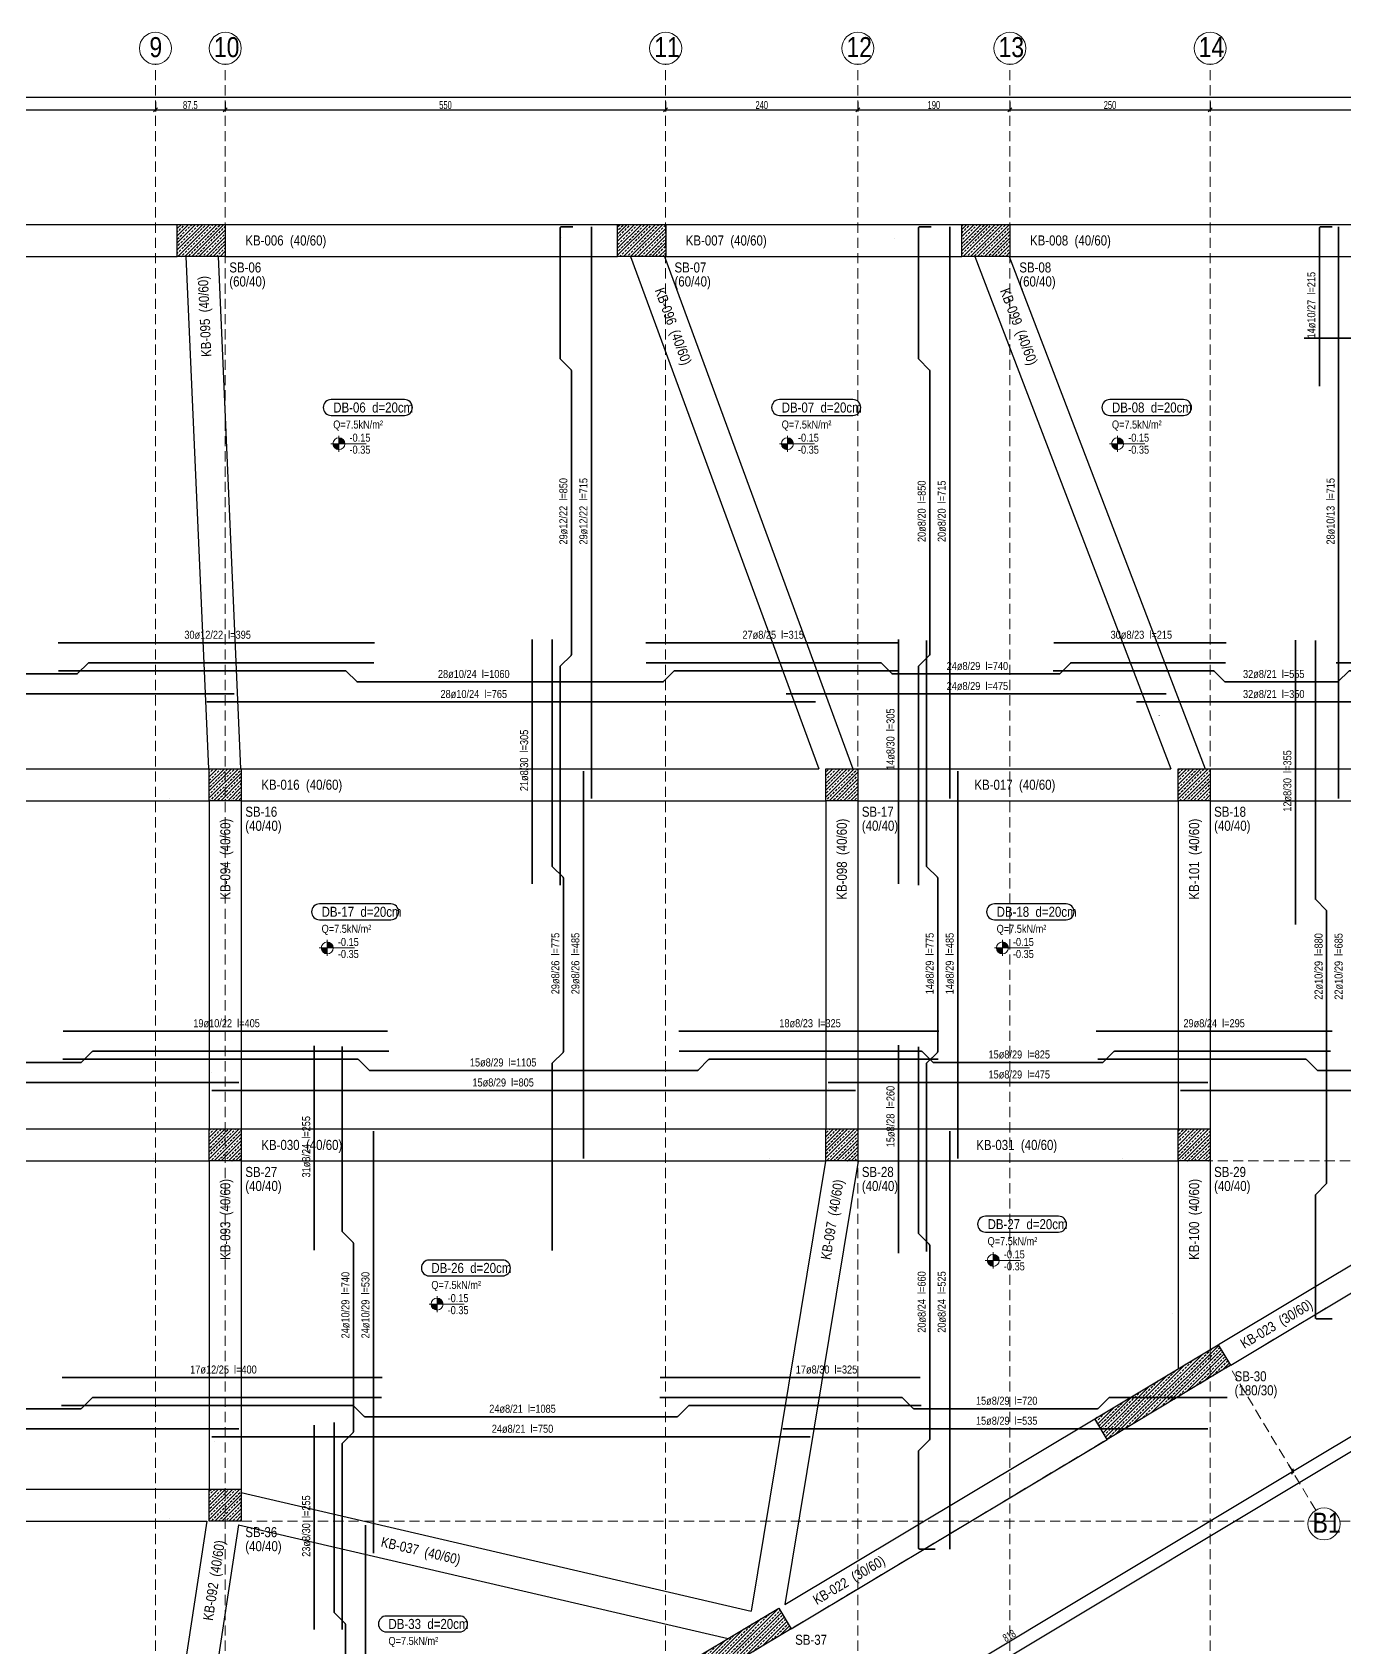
# Model space of a CAD drawing. Header units: millimetres. Extents: x 2018 to 8411, y 702 to 6024.
# Drawn here: x 5623 to 7262, y 3794 to 5812 of the extents above; entities that cross this region are included whole.
import ezdxf
from ezdxf.enums import TextEntityAlignment as Align

# ---------------------------------------------------------------- set-up
doc = ezdxf.new("R2010")
doc.units = ezdxf.units.MM
doc.linetypes.add('DASHED', pattern=[19.05, 12.7, -6.35])
for name, color, linetype, lineweight in [('AKS BALONU (BEYKENT)', 7, 'Continuous', 20), ('AKS CIZGISI (BEYKENT)', 252, 'DASHED', 20), ('AKS NO (BEYKENT)', 3, 'Continuous', 20), ('AKS OLCU (BEYKENT)', 200, 'Continuous', 20), ('DONATI (BEYKENT)', 4, 'Continuous', 35), ('DONATI YAZISI (BEYKENT)', 3, 'Continuous', 20), ('DOSEME ISMI (BEYKENT)', 9, 'Continuous', 20), ('DOSEME PAFTA (BEYKENT)', 3, 'Continuous', 20), ('KIRIS (BEYKENT)', 2, 'Continuous', 30), ('KIRIS ISMI (BEYKENT)', 40, 'Continuous', 20), ('KOLON (BEYKENT)', 3, 'Continuous', 30), ('KOLON ISMI (BEYKENT)', 91, 'Continuous', 20), ('KOT CIZGI (BEYKENT)', 120, 'Continuous', 20), ('KOT YAZI (BEYKENT)', 7, 'Continuous', 20), ('LGP_SLAB', 6, 'Continuous', 30), ('TARAMA (BEYKENT)', 252, 'Continuous', 25), ('YAZI (BEYKENT)', 140, 'Continuous', 20)]:
    doc.layers.add(name, color=color, linetype=linetype, lineweight=lineweight)
doc.styles.add('DONATI YAZISI (BEYKENT)', font='')
doc.styles.add('DSMOLC-50', font='bahnschrift light condensed', dxfattribs={"width": 0.75, "height": 10})
doc.styles.add('KLNOLC-50', font='bahnschrift light condensed', dxfattribs={"width": 0.75, "height": 10})
doc.styles.add('KOT (BEYKENT)', font='')
doc.styles.add('stastyle', font='RomanSTA.ttf')
doc.styles.add('YAZI (BEYKENT)', font='')
doc.styles.get('DONATI YAZISI (BEYKENT)').set_extended_font_data('Bahnschrift Light Condensed')
doc.styles.get('KOT (BEYKENT)').set_extended_font_data('Bahnschrift Light Condensed')
doc.styles.get('YAZI (BEYKENT)').set_extended_font_data('Bahnschrift Light Condensed')
doc.dimstyles.new('DSMOLC-50', dxfattribs={"dimtxt": 10, "dimasz": 5, "dimexe": 2, "dimexo": 2, "dimgap": 1, "dimtad": 1, "dimdec": 1, "dimrnd": 0.5, "dimzin": 12, "dimdsep": 46, "dimtxsty": 'DSMOLC-50', "dimblk": 'OBLIQUE', "dimblk1": 'OBLIQUE', "dimblk2": 'OBLIQUE', "dimcen": 0, "dimclrt": 7, "dimadec": 0, "dimazin": 0, "dimtfac": 1, "dimtdec": 4, "dimtix": 1, "dimtmove": 2, "dimatfit": 3, "dimfxl": 1, "dimtzin": 0, "dimarcsym": 0})
doc.dimstyles.new('KLNOLC-50', dxfattribs={"dimtxt": 10, "dimasz": 5, "dimexe": 2, "dimexo": 2, "dimgap": 1, "dimtad": 1, "dimdec": 1, "dimrnd": 0.5, "dimzin": 12, "dimdsep": 46, "dimtxsty": 'KLNOLC-50', "dimblk": 'OBLIQUE', "dimblk1": 'OBLIQUE', "dimblk2": 'OBLIQUE', "dimcen": 0, "dimclrt": 7, "dimadec": 0, "dimazin": 0, "dimtfac": 1, "dimtdec": 4, "dimtix": 1, "dimtmove": 2, "dimatfit": 3, "dimfxl": 1, "dimtzin": 0, "dimarcsym": 0})
pattern_1 = [(45, (1036.827, 1029.5085), (-4.4194174, 4.4194174), []), (45, (1041.2465, 1029.5085), (-4.4194174, 4.4194174), [3.125, -1.5625])]

# ---------------------------------------------------------------- blocks, each defined once
blk = doc.blocks.new('_Oblique')
at = {"color": 0, "linetype": 'ByBlock', "lineweight": -2}
blk.add_line((-0.5, -0.5), (0.5, 0.5), dxfattribs=at)
blk = doc.blocks.new('*D93')
at = {"layer": 'AKS OLCU (BEYKENT)', "color": 0, "lineweight": -2, "transparency": 16777216}
for p, q in [((5293.3, 5725.4), (5293.3, 5713.4)), ((5293.3, 5715.4), (5777, 5715.4)), ((5777, 5725.4), (5777, 5713.4))]:
    blk.add_line(p, q, dxfattribs=at)
at = {"layer": 'DEFPOINTS', "color": 0, "transparency": 16777216}
for p in [(5293.3, 5727.4), (5777, 5727.4), (5777, 5715.4)]:
    blk.add_point(p, dxfattribs=at)
at = {"layer": 'AKS OLCU (BEYKENT)', "color": 0, "lineweight": -2, "transparency": 16777216, "xscale": 5, "yscale": 5, "zscale": 5, "rotation": 180}
blk.add_blockref('_Oblique', (5293.3, 5715.4), dxfattribs=at)
at = {"layer": 'AKS OLCU (BEYKENT)', "color": 0, "lineweight": -2, "transparency": 16777216, "xscale": 5, "yscale": 5, "zscale": 5}
blk.add_blockref('_Oblique', (5777, 5715.4), dxfattribs=at)
at = {"layer": 'AKS OLCU (BEYKENT)', "color": 7, "transparency": 16777216, "insert": (5535.1, 5721.5), "char_height": 10, "attachment_point": 5, "style": 'DSMOLC-50'}
blk.add_mtext('483.5', dxfattribs=at)
blk = doc.blocks.new('*D94')
at = {"layer": 'AKS OLCU (BEYKENT)', "color": 0, "lineweight": -2, "transparency": 16777216}
for p, q in [((5777, 5725.4), (5777, 5713.4)), ((5777, 5715.4), (5864.3, 5715.4)), ((5864.3, 5725.4), (5864.3, 5713.4))]:
    blk.add_line(p, q, dxfattribs=at)
at = {"layer": 'DEFPOINTS', "color": 0, "transparency": 16777216}
for p in [(5777, 5727.4), (5864.3, 5727.4), (5864.3, 5715.4)]:
    blk.add_point(p, dxfattribs=at)
at = {"layer": 'AKS OLCU (BEYKENT)', "color": 0, "lineweight": -2, "transparency": 16777216, "xscale": 5, "yscale": 5, "zscale": 5, "rotation": 180}
blk.add_blockref('_Oblique', (5777, 5715.4), dxfattribs=at)
at = {"layer": 'AKS OLCU (BEYKENT)', "color": 0, "lineweight": -2, "transparency": 16777216, "xscale": 5, "yscale": 5, "zscale": 5}
blk.add_blockref('_Oblique', (5864.3, 5715.4), dxfattribs=at)
at = {"layer": 'AKS OLCU (BEYKENT)', "color": 7, "transparency": 16777216, "insert": (5820.6, 5721.5), "char_height": 10, "attachment_point": 5, "style": 'DSMOLC-50'}
blk.add_mtext('87.5', dxfattribs=at)
blk = doc.blocks.new('*D95')
at = {"layer": 'AKS OLCU (BEYKENT)', "color": 0, "lineweight": -2, "transparency": 16777216}
for p, q in [((5864.3, 5725.4), (5864.3, 5713.4)), ((5864.3, 5715.4), (6414.3, 5715.4)), ((6414.3, 5725.4), (6414.3, 5713.4))]:
    blk.add_line(p, q, dxfattribs=at)
at = {"layer": 'DEFPOINTS', "color": 0, "transparency": 16777216}
for p in [(5864.3, 5727.4), (6414.3, 5727.4), (6414.3, 5715.4)]:
    blk.add_point(p, dxfattribs=at)
at = {"layer": 'AKS OLCU (BEYKENT)', "color": 0, "lineweight": -2, "transparency": 16777216, "xscale": 5, "yscale": 5, "zscale": 5, "rotation": 180}
blk.add_blockref('_Oblique', (5864.3, 5715.4), dxfattribs=at)
at = {"layer": 'AKS OLCU (BEYKENT)', "color": 0, "lineweight": -2, "transparency": 16777216, "xscale": 5, "yscale": 5, "zscale": 5}
blk.add_blockref('_Oblique', (6414.3, 5715.4), dxfattribs=at)
at = {"layer": 'AKS OLCU (BEYKENT)', "color": 7, "transparency": 16777216, "insert": (6139.3, 5721.5), "char_height": 10, "attachment_point": 5, "style": 'DSMOLC-50'}
blk.add_mtext('550', dxfattribs=at)
blk = doc.blocks.new('*D96')
at = {"layer": 'AKS OLCU (BEYKENT)', "color": 0, "lineweight": -2, "transparency": 16777216}
for p, q in [((6414.3, 5725.4), (6414.3, 5713.4)), ((6414.3, 5715.4), (6654.3, 5715.4)), ((6654.3, 5725.4), (6654.3, 5713.4))]:
    blk.add_line(p, q, dxfattribs=at)
at = {"layer": 'DEFPOINTS', "color": 0, "transparency": 16777216}
for p in [(6414.3, 5727.4), (6654.3, 5727.4), (6654.3, 5715.4)]:
    blk.add_point(p, dxfattribs=at)
at = {"layer": 'AKS OLCU (BEYKENT)', "color": 0, "lineweight": -2, "transparency": 16777216, "xscale": 5, "yscale": 5, "zscale": 5, "rotation": 180}
blk.add_blockref('_Oblique', (6414.3, 5715.4), dxfattribs=at)
at = {"layer": 'AKS OLCU (BEYKENT)', "color": 0, "lineweight": -2, "transparency": 16777216, "xscale": 5, "yscale": 5, "zscale": 5}
blk.add_blockref('_Oblique', (6654.3, 5715.4), dxfattribs=at)
at = {"layer": 'AKS OLCU (BEYKENT)', "color": 7, "transparency": 16777216, "insert": (6534.3, 5721.5), "char_height": 10, "attachment_point": 5, "style": 'DSMOLC-50'}
blk.add_mtext('240', dxfattribs=at)
blk = doc.blocks.new('*D97')
at = {"layer": 'AKS OLCU (BEYKENT)', "color": 0, "lineweight": -2, "transparency": 16777216}
for p, q in [((6654.3, 5725.4), (6654.3, 5713.4)), ((6654.3, 5715.4), (6844.3, 5715.4)), ((6844.3, 5725.4), (6844.3, 5713.4))]:
    blk.add_line(p, q, dxfattribs=at)
at = {"layer": 'DEFPOINTS', "color": 0, "transparency": 16777216}
for p in [(6654.3, 5727.4), (6844.3, 5727.4), (6844.3, 5715.4)]:
    blk.add_point(p, dxfattribs=at)
at = {"layer": 'AKS OLCU (BEYKENT)', "color": 0, "lineweight": -2, "transparency": 16777216, "xscale": 5, "yscale": 5, "zscale": 5, "rotation": 180}
blk.add_blockref('_Oblique', (6654.3, 5715.4), dxfattribs=at)
at = {"layer": 'AKS OLCU (BEYKENT)', "color": 0, "lineweight": -2, "transparency": 16777216, "xscale": 5, "yscale": 5, "zscale": 5}
blk.add_blockref('_Oblique', (6844.3, 5715.4), dxfattribs=at)
at = {"layer": 'AKS OLCU (BEYKENT)', "color": 7, "transparency": 16777216, "insert": (6749.3, 5721.5), "char_height": 10, "attachment_point": 5, "style": 'DSMOLC-50'}
blk.add_mtext('190', dxfattribs=at)
blk = doc.blocks.new('*D98')
at = {"layer": 'AKS OLCU (BEYKENT)', "color": 0, "lineweight": -2, "transparency": 16777216}
for p, q in [((6844.3, 5725.4), (6844.3, 5713.4)), ((6844.3, 5715.4), (7094.3, 5715.4)), ((7094.3, 5725.4), (7094.3, 5713.4))]:
    blk.add_line(p, q, dxfattribs=at)
at = {"layer": 'DEFPOINTS', "color": 0, "transparency": 16777216}
for p in [(6844.3, 5727.4), (7094.3, 5727.4), (7094.3, 5715.4)]:
    blk.add_point(p, dxfattribs=at)
at = {"layer": 'AKS OLCU (BEYKENT)', "color": 0, "lineweight": -2, "transparency": 16777216, "xscale": 5, "yscale": 5, "zscale": 5, "rotation": 180}
blk.add_blockref('_Oblique', (6844.3, 5715.4), dxfattribs=at)
at = {"layer": 'AKS OLCU (BEYKENT)', "color": 0, "lineweight": -2, "transparency": 16777216, "xscale": 5, "yscale": 5, "zscale": 5}
blk.add_blockref('_Oblique', (7094.3, 5715.4), dxfattribs=at)
at = {"layer": 'AKS OLCU (BEYKENT)', "color": 7, "transparency": 16777216, "insert": (6969.3, 5721.5), "char_height": 10, "attachment_point": 5, "style": 'DSMOLC-50'}
blk.add_mtext('250', dxfattribs=at)
blk = doc.blocks.new('*D99')
at = {"layer": 'AKS OLCU (BEYKENT)', "color": 0, "lineweight": -2, "transparency": 16777216}
for p, q in [((7094.3, 5725.4), (7094.3, 5713.4)), ((7094.3, 5715.4), (7676.6, 5715.4)), ((7676.6, 5725.4), (7676.6, 5713.4))]:
    blk.add_line(p, q, dxfattribs=at)
at = {"layer": 'DEFPOINTS', "color": 0, "transparency": 16777216}
for p in [(7094.3, 5727.4), (7676.6, 5727.4), (7676.6, 5715.4)]:
    blk.add_point(p, dxfattribs=at)
at = {"layer": 'AKS OLCU (BEYKENT)', "color": 0, "lineweight": -2, "transparency": 16777216, "xscale": 5, "yscale": 5, "zscale": 5, "rotation": 180}
blk.add_blockref('_Oblique', (7094.3, 5715.4), dxfattribs=at)
at = {"layer": 'AKS OLCU (BEYKENT)', "color": 0, "lineweight": -2, "transparency": 16777216, "xscale": 5, "yscale": 5, "zscale": 5}
blk.add_blockref('_Oblique', (7676.6, 5715.4), dxfattribs=at)
at = {"layer": 'AKS OLCU (BEYKENT)', "color": 7, "transparency": 16777216, "insert": (7385.4, 5721.5), "char_height": 10, "attachment_point": 5, "style": 'DSMOLC-50'}
blk.add_mtext('582.5', dxfattribs=at)
blk = doc.blocks.new('*D102')
at = {"layer": 'AKS OLCU (BEYKENT)', "color": 0, "lineweight": -2, "transparency": 16777216}
for p, q in [((2484.3, 5729.4), (2484.3, 5733.4)), ((2484.3, 5731.4), (8154.3, 5731.4)), ((8154.3, 5729.4), (8154.3, 5733.4))]:
    blk.add_line(p, q, dxfattribs=at)
at = {"layer": 'DEFPOINTS', "color": 0, "transparency": 16777216}
for p in [(8154.3, 5731.4), (2484.3, 5727.4), (8154.3, 5727.4)]:
    blk.add_point(p, dxfattribs=at)
at = {"layer": 'AKS OLCU (BEYKENT)', "color": 0, "lineweight": -2, "transparency": 16777216, "xscale": 5, "yscale": 5, "zscale": 5, "rotation": 180}
blk.add_blockref('_Oblique', (2484.3, 5731.4), dxfattribs=at)
at = {"layer": 'AKS OLCU (BEYKENT)', "color": 0, "lineweight": -2, "transparency": 16777216, "xscale": 5, "yscale": 5, "zscale": 5}
blk.add_blockref('_Oblique', (8154.3, 5731.4), dxfattribs=at)
at = {"layer": 'AKS OLCU (BEYKENT)', "color": 7, "transparency": 16777216, "insert": (5319.3, 5737.5), "char_height": 10, "attachment_point": 5, "style": 'DSMOLC-50'}
blk.add_mtext('5670', dxfattribs=at)
blk = doc.blocks.new('*D141')
at = {"layer": 'AKS OLCU (BEYKENT)', "color": 0, "lineweight": -2, "transparency": 16777216}
for p, q in [((7192.2, 4022.9), (7198.3, 4012.6)), ((6495.7, 3593.6), (7197.3, 4014.4)), ((6490.6, 3602.2), (6496.8, 3591.9))]:
    blk.add_line(p, q, dxfattribs=at)
at = {"layer": 'DEFPOINTS', "color": 0, "transparency": 16777216}
for p in [(7191.1, 4024.6), (7197.3, 4014.4), (6489.6, 3603.9)]:
    blk.add_point(p, dxfattribs=at)
at = {"layer": 'AKS OLCU (BEYKENT)', "color": 0, "lineweight": -2, "transparency": 16777216, "xscale": 5, "yscale": 5, "zscale": 5}
for p, rotation in [((7197.3, 4014.4), 30.94990232781326), ((6495.7, 3593.6), 210.9499023278132)]:
    blk.add_blockref('_Oblique', p, dxfattribs=dict(at, rotation=rotation))
at = {"layer": 'AKS OLCU (BEYKENT)', "color": 7, "transparency": 16777216, "insert": (6843.4, 3809.2), "char_height": 10, "attachment_point": 5, "rotation": 30.9499, "style": 'KLNOLC-50'}
blk.add_mtext('818', dxfattribs=at)
blk = doc.blocks.new('*D142')
at = {"layer": 'AKS OLCU (BEYKENT)', "color": 0, "lineweight": -2, "transparency": 16777216}
for p, q in [((7927.1, 4463.6), (7933.2, 4453.4)), ((7197.3, 4014.4), (7932.2, 4455.1)), ((7192.2, 4022.9), (7198.3, 4012.6))]:
    blk.add_line(p, q, dxfattribs=at)
at = {"layer": 'DEFPOINTS', "color": 0, "transparency": 16777216}
for p in [(7926, 4465.4), (7932.2, 4455.1), (7191.1, 4024.6)]:
    blk.add_point(p, dxfattribs=at)
at = {"layer": 'AKS OLCU (BEYKENT)', "color": 0, "lineweight": -2, "transparency": 16777216, "xscale": 5, "yscale": 5, "zscale": 5}
for p, rotation in [((7932.2, 4455.1), 30.94990232781326), ((7197.3, 4014.4), 210.9499023278132)]:
    blk.add_blockref('_Oblique', p, dxfattribs=dict(at, rotation=rotation))
at = {"layer": 'AKS OLCU (BEYKENT)', "color": 7, "transparency": 16777216, "insert": (7561.6, 4239.9), "char_height": 10, "attachment_point": 5, "rotation": 30.9499, "style": 'KLNOLC-50'}
blk.add_mtext('857', dxfattribs=at)
blk = doc.blocks.new('*D144')
at = {"layer": 'AKS OLCU (BEYKENT)', "color": 0, "lineweight": -2, "transparency": 16777216}
for p, q in [((8228.2, 4644.2), (8242.6, 4620.2)), ((5181.6, 2786.9), (8241.6, 4621.9)), ((5168.2, 2809.2), (5182.6, 2785.2))]:
    blk.add_line(p, q, dxfattribs=at)
at = {"layer": 'DEFPOINTS', "color": 0, "transparency": 16777216}
for p in [(8227.2, 4645.9), (8241.6, 4621.9), (5167.2, 2810.9)]:
    blk.add_point(p, dxfattribs=at)
at = {"layer": 'AKS OLCU (BEYKENT)', "color": 0, "lineweight": -2, "transparency": 16777216, "xscale": 5, "yscale": 5, "zscale": 5}
for p, rotation in [((8241.6, 4621.9), 30.94990232781326), ((5181.6, 2786.9), 210.9499023278132)]:
    blk.add_blockref('_Oblique', p, dxfattribs=dict(at, rotation=rotation))
at = {"layer": 'AKS OLCU (BEYKENT)', "color": 7, "transparency": 16777216, "insert": (6708.4, 3709.6), "char_height": 10, "attachment_point": 5, "rotation": 30.9499, "style": 'KLNOLC-50'}
blk.add_mtext('3568', dxfattribs=at)

msp = doc.modelspace()

# ---------------------------------------------------------------- hatches: boundary and pattern name
at = {"layer": 'KOT CIZGI (BEYKENT)'}
h = msp.add_hatch(color=256, dxfattribs=at)
h.dxf.hatch_style = 1
h.paths.add_polyline_path([(6006.25, 5298.46), (5998.75, 5298.46, 0.4142136), (6006.25, 5290.96)])
h = msp.add_hatch(color=256, dxfattribs=at)
h.dxf.hatch_style = 1
h.paths.add_polyline_path([(6006.25, 5305.96), (6006.25, 5298.46), (6013.75, 5298.46, 0.4142136)])
h = msp.add_hatch(color=256, dxfattribs=at)
h.dxf.hatch_style = 1
h.paths.add_polyline_path([(6566.35, 5298.46), (6558.85, 5298.46, 0.4142136), (6566.35, 5290.96)])
h = msp.add_hatch(color=256, dxfattribs=at)
h.dxf.hatch_style = 1
h.paths.add_polyline_path([(6566.35, 5305.96), (6566.35, 5298.46), (6573.85, 5298.46, 0.4142136)])
h = msp.add_hatch(color=256, dxfattribs=at)
h.dxf.hatch_style = 1
h.paths.add_polyline_path([(6978.84, 5298.46), (6971.34, 5298.46, 0.4142136), (6978.84, 5290.96)])
h = msp.add_hatch(color=256, dxfattribs=at)
h.dxf.hatch_style = 1
h.paths.add_polyline_path([(6978.84, 5305.96), (6978.84, 5298.46), (6986.34, 5298.46, 0.4142136)])
h = msp.add_hatch(color=256, dxfattribs=at)
h.dxf.hatch_style = 1
h.paths.add_polyline_path([(5991.7, 4668.46), (5984.2, 4668.46, 0.4142136), (5991.7, 4660.96)])
h = msp.add_hatch(color=256, dxfattribs=at)
h.dxf.hatch_style = 1
h.paths.add_polyline_path([(5991.7, 4675.96), (5991.7, 4668.46), (5999.2, 4668.46, 0.4142136)])
h = msp.add_hatch(color=256, dxfattribs=at)
h.dxf.hatch_style = 1
h.paths.add_polyline_path([(6834.82, 4668.46), (6827.32, 4668.46, 0.4142136), (6834.82, 4660.96)])
h = msp.add_hatch(color=256, dxfattribs=at)
h.dxf.hatch_style = 1
h.paths.add_polyline_path([(6834.82, 4675.96), (6834.82, 4668.46), (6842.32, 4668.46, 0.4142136)])
h = msp.add_hatch(color=256, dxfattribs=at)
h.dxf.hatch_style = 1
h.paths.add_polyline_path([(6823.51, 4285.74), (6823.51, 4278.24), (6831.01, 4278.24, 0.4142136)])
h = msp.add_hatch(color=256, dxfattribs=at)
h.dxf.hatch_style = 1
h.paths.add_polyline_path([(6823.51, 4278.24), (6816.01, 4278.24, 0.4142136), (6823.51, 4270.74)])
h = msp.add_hatch(color=256, dxfattribs=at)
h.dxf.hatch_style = 1
h.paths.add_polyline_path([(6128.8, 4223.53), (6121.3, 4223.53, 0.4142136), (6128.8, 4216.03)])
h = msp.add_hatch(color=256, dxfattribs=at)
h.dxf.hatch_style = 1
h.paths.add_polyline_path([(6128.8, 4231.03), (6128.8, 4223.53), (6136.3, 4223.53, 0.4142136)])
at = {"layer": 'TARAMA (BEYKENT)'}
h = msp.add_hatch(dxfattribs=at)
h.set_pattern_fill('ANSI33', color=256, style=0, pattern_type=0)
h.set_pattern_definition(pattern_1)
h.paths.add_polyline_path([(5804.32, 5572.41), (5864.32, 5572.41), (5864.32, 5532.41), (5804.32, 5532.41)], flags=0)
h = msp.add_hatch(dxfattribs=at)
h.set_pattern_fill('ANSI33', color=256, style=0, pattern_type=0)
h.set_pattern_definition(pattern_1)
h.paths.add_polyline_path([(6354.35, 5572.41), (6414.35, 5572.41), (6414.35, 5532.41), (6354.35, 5532.41)], flags=0)
h = msp.add_hatch(dxfattribs=at)
h.set_pattern_fill('ANSI33', color=256, style=0, pattern_type=0)
h.set_pattern_definition(pattern_1)
h.paths.add_polyline_path([(6784.25, 5572.41), (6844.25, 5572.41), (6844.25, 5532.41), (6784.25, 5532.41)], flags=0)
h = msp.add_hatch(dxfattribs=at)
h.set_pattern_fill('ANSI33', color=256, style=0, pattern_type=0)
h.set_pattern_definition(pattern_1)
h.paths.add_polyline_path([(5844.28, 4892.41), (5884.28, 4892.41), (5884.28, 4852.41), (5844.28, 4852.41)], flags=0)
h = msp.add_hatch(dxfattribs=at)
h.set_pattern_fill('ANSI33', color=256, style=0, pattern_type=0)
h.set_pattern_definition(pattern_1)
h.paths.add_polyline_path([(6614.25, 4892.41), (6654.25, 4892.41), (6654.25, 4852.41), (6614.25, 4852.41)], flags=0)
h = msp.add_hatch(dxfattribs=at)
h.set_pattern_fill('ANSI33', color=256, style=0, pattern_type=0)
h.set_pattern_definition(pattern_1)
h.paths.add_polyline_path([(7054.35, 4892.41), (7094.35, 4892.41), (7094.35, 4852.41), (7054.35, 4852.41)], flags=0)
h = msp.add_hatch(dxfattribs=at)
h.set_pattern_fill('ANSI33', color=256, style=0, pattern_type=0)
h.set_pattern_definition(pattern_1)
h.paths.add_polyline_path([(5844.3, 4442.41), (5884.3, 4442.41), (5884.3, 4402.41), (5844.3, 4402.41)], flags=0)
h = msp.add_hatch(dxfattribs=at)
h.set_pattern_fill('ANSI33', color=256, style=0, pattern_type=0)
h.set_pattern_definition(pattern_1)
h.paths.add_polyline_path([(6614.3, 4442.41), (6654.3, 4442.41), (6654.3, 4402.41), (6614.3, 4402.41)], flags=0)
h = msp.add_hatch(dxfattribs=at)
h.set_pattern_fill('ANSI33', color=256, style=0, pattern_type=0)
h.set_pattern_definition(pattern_1)
h.paths.add_polyline_path([(7054.3, 4442.41), (7094.3, 4442.41), (7094.3, 4402.41), (7054.3, 4402.41)], flags=0)
h = msp.add_hatch(dxfattribs=at)
h.set_pattern_fill('ANSI33', color=256, style=0, pattern_type=0)
h.set_pattern_definition(pattern_1)
h.paths.add_polyline_path([(6950.13, 4080.29), (7104.5, 4172.86), (7119.93, 4147.13), (6965.56, 4054.56)], flags=0)
h = msp.add_hatch(dxfattribs=at)
h.set_pattern_fill('ANSI33', color=256, style=0, pattern_type=0)
h.set_pattern_definition(pattern_1)
h.paths.add_polyline_path([(5844.3, 3992.41), (5884.3, 3992.41), (5884.3, 3952.41), (5844.3, 3952.41)], flags=0)
h = msp.add_hatch(dxfattribs=at)
h.set_pattern_fill('ANSI33', color=256, style=0, pattern_type=0)
h.set_pattern_definition(pattern_1)
h.paths.add_polyline_path([(6401.26, 3751.14), (6555.63, 3843.71), (6571.06, 3817.98), (6416.68, 3725.41)], flags=0)

# ---------------------------------------------------------------- linework, layer by layer
at = {"layer": 'AKS BALONU (BEYKENT)'}
for centre in [(5776.98, 5792.41), (5864.3, 5792.41), (6414.3, 5792.41), (6654.3, 5792.41), (6844.3, 5792.41), (7094.3, 5792.41), (7236.56, 3948.88)]:
    msp.add_circle(centre, 20, dxfattribs=at)
at = {"layer": 'AKS CIZGISI (BEYKENT)'}
for p, q in [((5776.98, 742.41), (5776.98, 5772.41)), ((5864.3, 742.41), (5864.3, 5772.41)), ((6414.3, 742.41), (6414.3, 5772.41)), ((6654.3, 742.41), (6654.3, 5772.41)), ((6844.3, 742.41), (6844.3, 5772.41)), ((7094.3, 742.41), (7094.3, 5772.41)), ((2284.3, 5572.41), (8369.3, 5572.41)), ((2284.3, 4852.41), (8369.3, 4852.41)), ((2284.3, 4402.41), (8369.3, 4402.41)), ((7226.28, 3966.04), (7118.28, 4146.14)), ((2284.3, 3952.41), (8369.3, 3952.41))]:
    msp.add_line(p, q, dxfattribs=at)
at = {"layer": 'AKS CIZGISI (BEYKENT)', "flags": 128}
msp.add_lwpolyline([(8154.31, 4767.4), (5094.31, 2932.41)], dxfattribs=at)
at = {"layer": 'DONATI (BEYKENT)'}
for points in [[(6282.53, 4747.01), (6282.53, 5019.79, -0.1989124), (6282.97, 5020.85), (6296.09, 5033.97, 0.1989124), (6296.53, 5035.03), (6296.53, 5389.79, 0.1989124), (6296.09, 5390.85), (6282.97, 5403.97, -0.1989124), (6282.53, 5405.03), (6282.53, 5567.91, -0.4142136), (6284.03, 5569.41), (6298.53, 5569.41)], [(6730.06, 4747.01), (6730.06, 5019.79, -0.1989124), (6730.5, 5020.85), (6743.62, 5033.97, 0.1989124), (6744.06, 5035.03), (6744.06, 5389.79, 0.1989124), (6743.62, 5390.85), (6730.5, 5403.97, -0.1989124), (6730.06, 5405.03), (6730.06, 5567.91, -0.4142136), (6731.56, 5569.41), (6746.06, 5569.41)], [(7230.76, 5370.41), (7230.76, 5567.91, -0.4142136), (7232.26, 5569.41), (7246.76, 5569.41)], [(7211.98, 5430.43), (7421.68, 5430.43, -0.1989124), (7422.74, 5429.99), (7435.86, 5416.87, 0.1989124), (7436.92, 5416.43), (7611.68, 5416.43, 0.1989124), (7612.74, 5416.87), (7625.86, 5429.99, -0.1989124), (7626.92, 5430.43), (7835.39, 5430.43)], [(6272.53, 4290.57), (6272.53, 4523.79, -0.1989124), (6272.97, 4524.85), (6286.09, 4537.97, 0.1989124), (6286.53, 4539.03), (6286.53, 4755.79, 0.1989124), (6286.09, 4756.85), (6272.97, 4769.97, -0.1989124), (6272.53, 4771.03), (6272.53, 5053.97)], [(6740.06, 4289.1), (6740.06, 4523.79, -0.1989124), (6740.5, 4524.85), (6753.62, 4537.97, 0.1989124), (6754.06, 4539.03), (6754.06, 4755.79, 0.1989124), (6753.62, 4756.85), (6740.5, 4769.97, -0.1989124), (6740.06, 4771.03), (6740.06, 5052.5)], [(7246.77, 4205.05), (7227.26, 4205.05, -0.4142136), (7225.76, 4206.55), (7225.76, 4359.49, -0.1989124), (7226.2, 4360.55), (7239.32, 4373.67, 0.1989124), (7239.76, 4374.73), (7239.76, 4714.72, 0.1989124), (7239.32, 4715.78), (7226.2, 4728.9, -0.1989124), (7225.76, 4729.96), (7225.76, 5052.45)], [(4891.24, 5024.8), (5258.45, 5024.8, -0.1989124), (5259.51, 5024.36), (5272.63, 5011.24, 0.1989124), (5273.69, 5010.8), (5678.74, 5010.8, 0.1989124), (5679.8, 5011.24), (5692.93, 5024.36, -0.1989124), (5693.99, 5024.8), (6049.63, 5024.8)], [(5655.97, 5014.8), (6014.26, 5014.8, -0.1989124), (6015.32, 5014.36), (6028.44, 5001.24, 0.1989124), (6029.5, 5000.8), (6410.4, 5000.8, 0.1989124), (6411.46, 5001.24), (6424.58, 5014.36, -0.1989124), (6425.64, 5014.8), (6704.36, 5014.8)], [(6390.16, 5024.8), (6682.77, 5024.8, -0.1989124), (6683.84, 5024.36), (6696.96, 5011.24, 0.1989124), (6698.02, 5010.8), (6905.91, 5010.8, 0.1989124), (6906.97, 5011.24), (6920.09, 5024.36, -0.1989124), (6921.15, 5024.8), (7113.56, 5024.8)], [(6898.34, 5014.8), (7098.16, 5014.8, -0.1989124), (7099.22, 5014.36), (7112.34, 5001.24, 0.1989124), (7113.4, 5000.8), (7253.3, 5000.8, 0.1989124), (7254.36, 5001.24), (7267.48, 5014.36, -0.1989124), (7268.54, 5014.8), (7441.74, 5014.8)], [(7251.75, 5024.8), (7421.68, 5024.8, -0.1989124), (7422.74, 5024.36), (7435.86, 5011.24, 0.1989124), (7436.92, 5010.8), (7611.68, 5010.8, 0.1989124), (7612.74, 5011.24), (7625.86, 5024.36, -0.1989124), (7626.92, 5024.8), (7835.16, 5024.8)], [(6010.3, 3817.13), (6010.3, 4048.87, -0.1989124), (6010.74, 4049.93), (6023.86, 4063.05, 0.1989124), (6024.3, 4064.11), (6024.3, 4299.56, 0.1989124), (6023.86, 4300.62), (6010.74, 4313.74, -0.1989124), (6010.3, 4314.8), (6010.3, 4545.53)], [(6751.07, 3917.56), (6731.56, 3917.56, -0.4142136), (6730.06, 3919.06), (6730.06, 4039.5, -0.1989124), (6730.5, 4040.56), (6743.62, 4053.68, 0.1989124), (6744.06, 4054.74), (6744.06, 4297.22, 0.1989124), (6743.62, 4298.28), (6730.5, 4311.4, -0.1989124), (6730.06, 4312.46), (6730.06, 4544.95)], [(4890.1, 4539.45), (5259.68, 4539.45, -0.1989124), (5260.74, 4539.01), (5273.86, 4525.89, 0.1989124), (5274.92, 4525.45), (5683.67, 4525.45, 0.1989124), (5684.74, 4525.89), (5697.86, 4539.01, -0.1989124), (5698.92, 4539.45), (6068.5, 4539.45)], [(5661.35, 4529.45), (6029.68, 4529.45, -0.1989124), (6030.74, 4529.01), (6043.86, 4515.89, 0.1989124), (6044.92, 4515.45), (6453.67, 4515.45, 0.1989124), (6454.73, 4515.89), (6467.85, 4529.01, -0.1989124), (6468.91, 4529.45), (6754.75, 4529.45)], [(6431.37, 4539.45), (6733.68, 4539.45, -0.1989124), (6734.74, 4539.01), (6747.86, 4525.89, 0.1989124), (6748.93, 4525.45), (6959.69, 4525.45, 0.1989124), (6960.75, 4525.89), (6973.87, 4539.01, -0.1989124), (6974.93, 4539.45), (7244.77, 4539.45)], [(6953.87, 4529.45), (7213.74, 4529.45, -0.1989124), (7214.8, 4529.01), (7227.92, 4515.89, 0.1989124), (7228.98, 4515.45), (7559.71, 4515.45, 0.1989124), (7560.77, 4515.89), (7573.89, 4529.01, -0.1989124), (7574.95, 4529.45), (7833.71, 4529.45)], [(4891.19, 4106.85), (5259.68, 4106.85, -0.1989124), (5260.74, 4106.41), (5273.86, 4093.29, 0.1989124), (5274.92, 4092.85), (5683.68, 4092.85, 0.1989124), (5684.74, 4093.29), (5697.86, 4106.41, -0.1989124), (5698.92, 4106.85), (6059.59, 4106.85)], [(5659.82, 4096.85), (6023.42, 4096.85, -0.1989124), (6024.48, 4096.41), (6037.6, 4083.29, 0.1989124), (6038.66, 4082.85), (6428.64, 4082.85, 0.1989124), (6429.7, 4083.29), (6442.82, 4096.41, -0.1989124), (6443.89, 4096.85), (6733.22, 4096.85)], [(6407.02, 4106.85), (6709.08, 4106.85, -0.1989124), (6710.14, 4106.41), (6723.26, 4093.29, 0.1989124), (6724.32, 4092.85), (6953.55, 4092.85, 0.1989124), (6954.61, 4093.29), (6967.73, 4106.41, -0.1989124), (6968.79, 4106.85), (7115.42, 4106.85)], [(6021.31, 3478.43), (6001.8, 3478.43, -0.4142136), (6000.3, 3479.93), (6000.3, 3591.76, -0.1989124), (6000.74, 3592.82), (6013.86, 3605.94, 0.1989124), (6014.3, 3607), (6014.3, 3823.62, 0.1989124), (6013.86, 3824.68), (6000.74, 3837.8, -0.1989124), (6000.3, 3838.86), (6000.3, 4075.83)]]:
    msp.add_lwpolyline(points, format="xyb", dxfattribs=at)
for points in [[(6321.53, 4855.41), (6321.53, 5569.41)], [(6769.06, 4855.41), (6769.06, 5569.41)], [(7254.76, 4855.41), (7254.76, 5569.41)], [(5655.62, 5049.8), (6050.62, 5049.8)], [(6247.53, 4748.66), (6247.53, 5053.66)], [(6389.5, 5049.8), (6704.5, 5049.8)], [(6705.06, 4748.66), (6705.06, 5053.66)], [(6899.33, 5049.8), (7114.32, 5049.8)], [(7200.76, 4697.99), (7200.76, 5052.99)], [(5077.3, 4985.8), (5875.17, 4985.8)], [(6564.73, 4985.8), (7039.4, 4985.8)], [(5841.13, 4975.8), (6601.35, 4975.8)], [(7002.58, 4975.8), (7351.3, 4975.8)], [(6311.53, 4405.41), (6311.53, 4889.41)], [(6779.06, 4405.41), (6779.06, 4889.41)], [(5661.8, 4564.45), (6066.8, 4564.45)], [(6430.55, 4564.45), (6755.54, 4564.45)], [(6951.83, 4564.45), (7246.83, 4564.45)], [(5975.3, 4291.02), (5975.3, 4546.02)], [(6705.06, 4287.05), (6705.06, 4547.05)], [(5077.3, 4500.45), (5881.3, 4500.45)], [(6617.29, 4500.45), (7091.37, 4500.45)], [(5847.3, 4490.45), (6651.3, 4490.45)], [(7057.32, 4490.45), (7731.3, 4490.45)], [(6049.3, 3912.46), (6049.3, 4439.41)], [(6769.06, 3917.56), (6769.06, 4439.41)], [(5660.39, 4131.85), (6060.39, 4131.85)], [(6407.28, 4131.85), (6732.29, 4131.85)], [(5077.3, 4067.85), (5881.3, 4067.85)], [(5847.3, 4057.85), (6594.99, 4057.85)], [(5975.3, 3817.15), (5975.3, 4072.15)], [(6560.45, 4067.85), (7091.3, 4067.85)], [(6039.3, 3478.43), (6039.3, 3947.52)]]:
    msp.add_lwpolyline(points, dxfattribs=at)
at = {"layer": 'DOSEME PAFTA (BEYKENT)', "lineweight": -3}
for points in [[(5996.47, 5333.76), (6088.15, 5333.76, 1), (6088.15, 5353.54), (5996.47, 5353.54, 1)], [(6556.58, 5333.76), (6648.17, 5333.76, 1), (6648.17, 5353.54), (6556.58, 5353.54, 1)], [(6969.06, 5333.76), (7061.18, 5333.76, 1), (7061.18, 5353.54), (6969.06, 5353.54, 1)], [(5981.93, 4703.76), (6070.95, 4703.76, 1), (6070.95, 4723.54), (5981.93, 4723.54, 1)], [(6825.05, 4703.76), (6914.6, 4703.76, 1), (6914.6, 4723.54), (6825.05, 4723.54, 1)], [(6813.74, 4313.54), (6905.08, 4313.54, 1), (6905.08, 4333.32), (6813.74, 4333.32, 1)], [(6119.03, 4258.83), (6210.45, 4258.83, 1), (6210.45, 4278.61), (6119.03, 4278.61, 1)], [(6065.47, 3814.08), (6157.02, 3814.08, 1), (6157.02, 3833.86), (6065.47, 3833.86, 1)]]:
    msp.add_lwpolyline(points, format="xyb", close=True, dxfattribs=at)
at = {"layer": 'KIRIS (BEYKENT)'}
for p, q in [((5134.3, 5572.41), (5804.32, 5572.41)), ((5864.32, 5572.41), (6354.35, 5572.41)), ((6414.35, 5572.41), (6784.25, 5572.41)), ((6844.25, 5572.41), (7544.4, 5572.41)), ((5134.3, 5532.41), (5804.32, 5532.41)), ((5815.16, 5532.51), (5843.4, 4892.41)), ((5855.2, 5532.41), (5883.44, 4892.31)), ((5864.32, 5532.41), (6354.35, 5532.41)), ((6370.31, 5532.51), (6605.64, 4892.41)), ((6412.96, 5532.41), (6648.26, 4892.41)), ((6414.35, 5532.41), (6784.25, 5532.41)), ((6800.5, 5532.51), (7045.24, 4892.41)), ((6843.36, 5532.41), (7088.07, 4892.41)), ((6844.25, 5532.41), (7324.3, 5532.41)), ((5114.3, 4892.41), (5843.4, 4892.41)), ((5884.28, 4892.41), (6605.64, 4892.41)), ((6654.25, 4892.41), (7045.24, 4892.41)), ((7094.35, 4892.41), (7324.3, 4892.41)), ((5114.3, 4852.41), (5844.28, 4852.41)), ((5844.28, 4852.31), (5844.3, 4442.41)), ((5884.3, 4852.41), (6614.25, 4852.41)), ((5884.3, 4852.31), (5884.3, 4442.41)), ((6614.25, 4852.31), (6614.3, 4442.41)), ((6654.3, 4852.41), (7054.3, 4852.41)), ((6654.3, 4852.31), (6654.3, 4442.41)), ((7054.35, 4852.31), (7054.3, 4442.41)), ((7094.3, 4852.31), (7094.4, 4442.31)), ((7094.35, 4852.41), (7694.3, 4852.41)), ((7104.59, 4172.9), (7683.4, 4520)), ((7120.02, 4147.17), (7698.83, 4494.27)), ((5114.3, 4442.41), (5844.3, 4442.41)), ((5884.3, 4442.41), (6614.3, 4442.41)), ((6654.4, 4442.41), (7054.3, 4442.41)), ((5114.3, 4402.41), (5844.3, 4402.41)), ((5844.3, 4402.31), (5844.3, 3992.41)), ((5884.3, 4402.41), (6614.03, 4402.41)), ((5884.3, 4402.31), (5884.3, 3992.41)), ((6614.01, 4402.31), (6521.3, 3840.03)), ((6654.55, 4402.31), (6563.2, 3848.25)), ((6654.4, 4402.41), (7054.3, 4402.41)), ((7054.4, 4402.31), (7054.3, 4142.64)), ((7094.3, 4402.31), (7094.3, 4166.62)), ((6563.2, 3848.25), (6950.22, 4080.33)), ((6571.06, 3817.98), (6965.65, 4054.6)), ((5114.3, 3992.41), (5844.3, 3992.41)), ((5884.3, 3988.12), (6521.3, 3840.03)), ((5114.3, 3952.41), (5841.04, 3952.41)), ((5841.04, 3952.41), (5751.44, 3361.35)), ((5880.81, 3947.87), (5795.95, 3388.16)), ((5880.81, 3947.87), (6492.41, 3805.68))]:
    msp.add_line(p, q, dxfattribs=at)
at = {"layer": 'KOLON (BEYKENT)'}
for points in [[(5804.32, 5572.41), (5864.32, 5572.41), (5864.32, 5532.41), (5804.32, 5532.41)], [(6354.35, 5572.41), (6414.35, 5572.41), (6414.35, 5532.41), (6354.35, 5532.41)], [(6784.25, 5572.41), (6844.25, 5572.41), (6844.25, 5532.41), (6784.25, 5532.41)], [(5844.28, 4892.41), (5884.28, 4892.41), (5884.28, 4852.41), (5844.28, 4852.41)], [(6614.25, 4892.41), (6654.25, 4892.41), (6654.25, 4852.41), (6614.25, 4852.41)], [(7054.35, 4892.41), (7094.35, 4892.41), (7094.35, 4852.41), (7054.35, 4852.41)], [(5844.3, 4442.41), (5884.3, 4442.41), (5884.3, 4402.41), (5844.3, 4402.41)], [(6614.3, 4442.41), (6654.3, 4442.41), (6654.3, 4402.41), (6614.3, 4402.41)], [(7054.3, 4442.41), (7094.3, 4442.41), (7094.3, 4402.41), (7054.3, 4402.41)], [(6950.13, 4080.29), (7104.5, 4172.86), (7119.93, 4147.13), (6965.56, 4054.56)], [(5844.3, 3992.41), (5884.3, 3992.41), (5884.3, 3952.41), (5844.3, 3952.41)], [(6401.26, 3751.14), (6555.63, 3843.71), (6571.06, 3817.98), (6416.68, 3725.41)]]:
    msp.add_lwpolyline(points, close=True, dxfattribs=at)
at = {"layer": 'KOT CIZGI (BEYKENT)'}
for p, q in [((6006.25, 5308.46), (6006.25, 5288.46)), ((6566.35, 5308.46), (6566.35, 5288.46)), ((6978.84, 5308.46), (6978.84, 5288.46)), ((5996.25, 5298.46), (6040.27, 5298.46)), ((6556.35, 5298.46), (6600.38, 5298.46)), ((6968.84, 5298.46), (7012.86, 5298.46)), ((5981.7, 4668.46), (6025.72, 4668.46)), ((5991.7, 4678.46), (5991.7, 4658.46)), ((6824.82, 4668.46), (6868.85, 4668.46)), ((6834.82, 4678.46), (6834.82, 4658.46)), ((6823.51, 4288.24), (6823.51, 4268.24)), ((6813.51, 4278.24), (6857.54, 4278.24)), ((6118.8, 4223.53), (6162.83, 4223.53)), ((6128.8, 4233.53), (6128.8, 4213.53))]:
    msp.add_line(p, q, dxfattribs=at)
for centre in [(6006.25, 5298.46), (6566.35, 5298.46), (6978.84, 5298.46), (5991.7, 4668.46), (6834.82, 4668.46), (6823.51, 4278.24), (6128.8, 4223.53)]:
    msp.add_circle(centre, 7.5, dxfattribs=at)

# ---------------------------------------------------------------- texts
at = {"layer": 'AKS NO (BEYKENT)', "style": 'YAZI (BEYKENT)'}
for s, p in [('9', (5769.52, 5781.41)), ('10', (5850.06, 5781.41)), ('11', (6400.06, 5781.41)), ('12', (6640.08, 5781.41)), ('13', (6830.08, 5781.41)), ('14', (7080.08, 5781.41)), ('B1', (7222.3, 3937.88))]:
    msp.add_text(s, height=25, dxfattribs=at).set_placement(p)
at = {"layer": 'DONATI YAZISI (BEYKENT)', "style": 'DONATI YAZISI (BEYKENT)'}
for s, p in [(' 14ø10/27  l=215', (7220.76, 5469.91)), (' 29ø12/22  l=850', (6286.53, 5212.41)), (' 29ø12/22  l=715', (6311.53, 5212.41)), (' 20ø8/20  l=850', (6734.06, 5212.41)), (' 20ø8/20  l=715', (6759.06, 5212.41)), (' 28ø10/13  l=715', (7244.76, 5212.41)), (' 14ø8/30  l=305', (6695.06, 4927.68)), (' 21ø8/30  l=305', (6237.53, 4901.16)), (' 12ø8/30  l=355', (7190.76, 4875.49)), (' 29ø8/26  l=775', (6276.53, 4647.41)), (' 29ø8/26  l=485', (6301.53, 4647.41)), (' 14ø8/29  l=775', (6744.06, 4647.41)), (' 14ø8/29  l=485', (6769.06, 4647.41)), (' 22ø10/29  l=880', (7229.76, 4643.83)), (' 22ø10/29  l=685', (7254.76, 4643.83)), (' 15ø8/28  l=260', (6695.06, 4456.25)), (' 31ø8/24  l=255', (5965.3, 4418.52)), (' 24ø10/29  l=740', (6014.3, 4220.68)), (' 24ø10/29  l=530', (6039.3, 4220.68)), (' 20ø8/24  l=660', (6734.06, 4224.57)), (' 20ø8/24  l=525', (6759.06, 4224.57)), (' 23ø8/30  l=255', (5965.3, 3944.65))]:
    msp.add_text(s, height=10, rotation=90, dxfattribs=at).set_placement(p, align=Align.MIDDLE_CENTER)
for s, p in [(' 30ø12/22  l=395', (5853.12, 5059.8)), (' 27ø8/25  l=315', (6547, 5059.8)), (' 30ø8/23  l=215', (7006.82, 5059.8)), (' 24ø8/29  l=740', (6802.07, 5020.8)), (' 28ø10/24  l=1060', (6173.04, 5010.8)), (' 32ø8/21  l=555', (7172.19, 5010.8)), (' 28ø10/24  l=765', (6173.04, 4985.8)), (' 24ø8/29  l=475', (6802.07, 4995.8)), (' 32ø8/21  l=350', (7172.19, 4985.8)), (' 19ø10/22  l=405', (5864.3, 4574.45)), (' 18ø8/23  l=325', (6593.05, 4574.45)), ('29ø8/24  l=295', (7099.33, 4574.45)), (' 15ø8/29  l=825', (6854.33, 4535.45)), (' 15ø8/29  l=1105', (6209.73, 4525.45)), (' 15ø8/29  l=805', (6209.73, 4500.45)), (' 15ø8/29  l=475', (6854.33, 4510.45)), (' 17ø12/25  l=400', (5860.39, 4141.85)), (' 17ø8/30  l=325', (6613.61, 4141.85)), (' 24ø8/21  l=1085', (6233.92, 4092.85)), (' 15ø8/29  l=720', (6838.65, 4102.85)), (' 15ø8/29  l=535', (6838.65, 4077.85)), (' 24ø8/21  l=750', (6233.92, 4067.85))]:
    msp.add_text(s, height=10, dxfattribs=at).set_placement(p, align=Align.MIDDLE_CENTER)
at = {"layer": 'DOSEME ISMI (BEYKENT)', "style": 'YAZI (BEYKENT)'}
for s, p in [('DB-06  d=20cm', (5999.11, 5337.41)), ('DB-07  d=20cm', (6559.22, 5337.41)), ('DB-08  d=20cm', (6971.7, 5337.41)), ('DB-17  d=20cm', (5984.57, 4707.41)), ('DB-18  d=20cm', (6827.69, 4707.41)), ('DB-27  d=20cm', (6816.38, 4317.19)), ('DB-26  d=20cm', (6121.67, 4262.48)), ('DB-33  d=20cm', (6068.11, 3817.73))]:
    msp.add_text(s, height=12.5, dxfattribs=at).set_placement(p)
at = {"layer": 'KIRIS ISMI (BEYKENT)', "style": 'YAZI (BEYKENT)'}
for s, p in [('KB-006  (40/60)', (5889.34, 5546.16)), ('KB-007  (40/60)', (6439.4, 5546.16)), ('KB-008  (40/60)', (6869.3, 5546.16)), ('KB-016  (40/60)', (5909.28, 4866.16)), ('KB-017  (40/60)', (6799.94, 4866.16)), ('KB-030  (40/60)', (5909.3, 4416.16)), ('KB-031  (40/60)', (6802.23, 4416.16))]:
    msp.add_text(s, height=12.5, dxfattribs=at).set_placement(p)
for s, rotation, p in [('KB-095  (40/60)', 92.52603, (5846.97, 5407.19)), ('KB-096  (40/60)', 290.18576, (6400.46, 5490.34)), ('KB-099  (40/60)', 290.92444, (6831.58, 5489.72)), ('KB-094  (40/60)', 90, (5870.56, 4728.85)), ('KB-098  (40/60)', 90, (6640.56, 4728.85)), ('KB-101  (40/60)', 90, (7080.56, 4728.9)), ('KB-093  (40/60)', 90, (5870.56, 4278.83)), ('KB-097  (40/60)', 80.6369, (6620.18, 4278.29)), ('KB-100  (40/60)', 90, (7080.56, 4278.87)), ('KB-023  (30/60)', 30.94995, (7136.97, 4167.54)), ('KB-092  (40/60)', 81.37982, (5848.66, 3827.49)), ('KB-037  (40/60)', 346.9122, (6057.85, 3920.82)), ('KB-022  (30/60)', 30.94995, (6603.1, 3847.4))]:
    msp.add_text(s, height=12.5, rotation=rotation, dxfattribs=at).set_placement(p)
at = {"layer": 'KOLON ISMI (BEYKENT)', "style": 'YAZI (BEYKENT)'}
for s, p in [('SB-06', (5869.32, 5512.41)), ('SB-07', (6425.32, 5512.41)), ('SB-08', (6856.01, 5512.41)), ('(60/40)', (5869.32, 5494.91)), ('(60/40)', (6425.32, 5494.91)), ('(60/40)', (6856.01, 5494.91)), ('SB-16', (5889.3, 4832.41)), ('SB-17', (6659.3, 4832.41)), ('SB-18', (7099.35, 4832.41)), ('(40/40)', (5889.3, 4814.91)), ('(40/40)', (6659.3, 4814.91)), ('(40/40)', (7099.35, 4814.91)), ('SB-27', (5889.3, 4382.41)), ('SB-28', (6659.3, 4382.41)), ('SB-29', (7099.3, 4382.41)), ('(40/40)', (5889.3, 4364.91)), ('(40/40)', (6659.3, 4364.91)), ('(40/40)', (7099.3, 4364.91)), ('SB-30', (7124.93, 4127.13)), ('(180/30)', (7124.93, 4109.63)), ('SB-36', (5889.3, 3932.41)), ('(40/40)', (5889.3, 3914.91)), ('SB-37', (6576.06, 3797.98))]:
    msp.add_text(s, height=12.5, dxfattribs=at).set_placement(p)
at = {"layer": 'KOT YAZI (BEYKENT)', "style": 'KOT (BEYKENT)'}
for s, p in [(' -0.15', (6016.25, 5300.96)), (' -0.15', (6576.35, 5300.96)), (' -0.15', (6988.84, 5300.96)), (' -0.35', (6016.25, 5285.96)), (' -0.35', (6576.35, 5285.96)), (' -0.35', (6988.84, 5285.96)), (' -0.15', (6001.7, 4670.96)), (' -0.35', (6001.7, 4655.96)), (' -0.15', (6844.82, 4670.96)), (' -0.35', (6844.82, 4655.96)), (' -0.15', (6833.51, 4280.74)), (' -0.35', (6833.51, 4265.74)), (' -0.15', (6138.8, 4226.03)), (' -0.35', (6138.8, 4211.03))]:
    msp.add_text(s, height=10, dxfattribs=at).set_placement(p)
at = {"layer": 'LGP_SLAB', "style": 'stastyle'}
for s, p in [('& 1-.2- 1- 0- 4.500003', (6284.67, 5556.33)), ('& 1-.2- 1- 0- 4.500001', (6700.33, 5555.17)), ('& 1-.2- 1- 7.550003- 4.349995', (5844.32, 4959.34)), ('& 1-.2- 1- 4.349995- 3.8', (7030.59, 4959.11)), ('& 1-.2- 1- 6.358896- 2.723533', (6591.67, 4939.11)), ('& 1-.2- 1- 4.5- 0', (5795.03, 4855.41)), ('& 1-.2- 1- 7.699997- 4.599998', (5847.29, 4512.41)), ('& 1-.2- 1- 7.700004- 6.400002', (6617.3, 4492.41)), ('& 1-.2- 1- 4.5- 7.199999', (5774.3, 4405.4)), ('& 1-.2- 1- 6.133591- 7.199998', (6544.3, 4405.4)), ('& 1-.2- 1- 2.706523- 7.200002', (6984.3, 4405.4)), ('& 1-.2- 1- 4.599998- 4.2', (7047.56, 4212.02)), ('& 1-.2- 1- 0- 4.500001', (7011.42, 4085.56)), ('& 1-.2- 1- 7.699997- 4.789524', (5851.4, 4051.37)), ('& 1-.2- 1- 6.422125- 4.5', (5794.3, 3955.41)), ('& 1-.2- 1- 7.282073- 6.400002', (6529.72, 3872.63)), ('& 1-.2- 1- 0- 4.500003', (6472.39, 3813.42))]:
    msp.add_text(s, height=0.0005, dxfattribs=at).set_placement(p)
at = {"layer": 'YAZI (BEYKENT)', "style": 'YAZI (BEYKENT)'}
for p in [(5999.11, 5317.41), (6559.22, 5317.41), (6971.7, 5317.41), (5984.57, 4687.41), (6827.69, 4687.41), (6816.38, 4297.19), (6121.67, 4242.48), (6068.11, 3797.73)]:
    msp.add_text('Q=7.5kN/m²', height=10, dxfattribs=at).set_placement(p)

# ---------------------------------------------------------------- dimensions: what is measured, and where the dimension line sits
at = {"layer": 'AKS OLCU (BEYKENT)'}
for base, p1, p2, picture, middle in [((8154.3, 5731.41), (2484.3, 5727.41), (8154.3, 5727.41), '*D102', (5319.3, 5737.52)), ((5776.98, 5715.41), (5293.28, 5727.41), (5776.98, 5727.41), '*D93', (5535.13, 5721.52)), ((5864.3, 5715.41), (5776.98, 5727.41), (5864.3, 5727.41), '*D94', (5820.64, 5721.52)), ((6414.3, 5715.41), (5864.3, 5727.41), (6414.3, 5727.41), '*D95', (6139.3, 5721.52)), ((6654.3, 5715.41), (6414.3, 5727.41), (6654.3, 5727.41), '*D96', (6534.3, 5721.52)), ((6844.3, 5715.41), (6654.3, 5727.41), (6844.3, 5727.41), '*D97', (6749.3, 5721.52)), ((7094.3, 5715.41), (6844.3, 5727.41), (7094.3, 5727.41), '*D98', (6969.3, 5721.52)), ((7676.6, 5715.41), (7094.3, 5727.41), (7676.6, 5727.41), '*D99', (7385.45, 5721.52))]:
    dim = msp.add_linear_dim(base=base, p1=p1, p2=p2, dimstyle='DSMOLC-50', dxfattribs=at)
    dim.commit()
    dim.dimension.update_dxf_attribs({"geometry": picture, "text_midpoint": middle})
for base, p1, p2, picture, middle in [((8241.55, 4621.91), (5167.15, 2810.93), (8227.15, 4645.92), '*D144', (6708.41, 3709.65)), ((7932.22, 4455.07), (7191.13, 4024.65), (7926.05, 4465.36), '*D142', (7561.62, 4239.95)), ((7197.3, 4014.36), (6489.55, 3603.93), (7191.13, 4024.65), '*D141', (6843.37, 3809.23))]:
    dim = msp.add_linear_dim(base=base, p1=p1, p2=p2, angle=30.9499, dimstyle='KLNOLC-50', dxfattribs=at)
    dim.commit()
    dim.dimension.update_dxf_attribs({"geometry": picture, "text_midpoint": middle})

doc.saveas('drawing.dxf')
